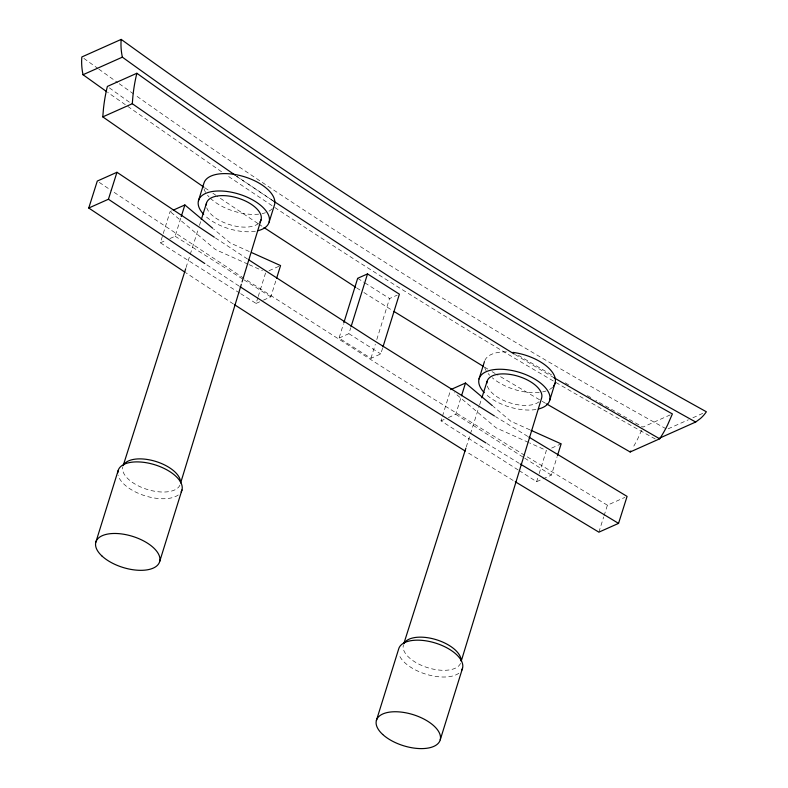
<?xml version="1.0" encoding="UTF-8"?>
<svg xmlns="http://www.w3.org/2000/svg" width="788" height="788" viewBox="0 0 788 788"><rect width="100%" height="100%" fill="white"/><g stroke="black" fill="none" stroke-linecap="round" stroke-linejoin="round"><path stroke-width="0.59" stroke-dasharray="3.94 2.96" d="M239.601 293.008L160.368 242.812L162.899 234.706M163.254 233.543L170.109 211.539L172.217 210.603M169.853 238.577L175.123 236.233L180.895 217.695M240.636 293.658L256.07 303.429L257.873 297.637M258.237 296.485L265.812 272.156M263.448 300.139L270.826 296.849L276.233 279.474M382.604 348.069L380.781 353.93L370.941 358.323L339.057 338.062L343.44 324.006M339.057 338.062L348.897 333.679L350.719 327.818M370.941 358.323L375.324 344.257M376.782 339.569L389.558 298.554L397.211 295.145M518.13 469.934L441.004 420.881L442.088 417.404M442.442 416.251L450.381 390.769M448.382 417.591L455.76 414.291L460.803 398.078M519.154 470.584L536.638 481.704L537.721 478.227M539.159 473.598L546.38 450.431L529.625 442.915M536.638 481.704L551.383 475.125L557.155 456.587M598.88 532.156L603.697 516.918M604.071 515.746L607.41 505.197L624.894 497.386M186.047 267.575L197.955 230.076M199.443 225.398L200.93 220.709M466.25 447.023L479.262 406.007M479.636 404.835L481.498 398.984M641.629 430.218L638.093 438.079A172.474 131.685 65.9 0 1 632.469 448.352M160.368 242.812L165.638 240.458M268.974 270.747L280.558 265.576M256.07 303.429L262.394 300.612M441.004 420.881L444.166 419.472M551.639 448.086L561.125 443.851M670.204 414.912L642.88 427.106L595.836 400.462M668.145 428.82L688.377 419.787M692.879 417.788L702.995 413.267M249.294 251.53L230.303 243.009L213.607 229.032M247.934 264.138L215.548 249.589L170.109 211.539M249.057 264.64L262.463 270.658M529.851 429.805L510.87 421.284L493.278 406.441M528.502 442.413L496.115 427.864L454.449 392.729M665.968 428.731C482.867 327.345 305.577 215.528 134.679 94.708M655.291 438.995C524.828 366.607 397.388 288.812 273.062 206.338M587.385 395.615L591.611 398.038M545.523 403.289L496.233 374.142M551.511 374.802L516.761 354.364M565.213 382.84L569.419 385.322M554.033 377.777L515.273 354.679M492.037 371.65L495.189 373.522M607.41 505.197L525.862 456.025M484.728 367.218L487.861 369.119M524.808 455.395L393.596 374.192L244.989 279.001M527.793 436.414L495.465 416.586M519.262 463.374L486.935 443.546M513.146 480.463L467.264 452.332M363.879 292.506L392.966 310.807M175.123 236.233L243.039 279.248M244.063 279.898L270.826 296.849M357.673 278.302L363.849 282.222M364.874 282.872L389.558 298.554M348.897 333.679L380.781 353.93M455.76 414.291L523.626 457.464M524.65 458.114L551.383 475.125M356.619 287.847L360.756 290.506M247.531 259.055L215.331 237.887M243.984 278.351L112.32 191.159M239 286.024L205.796 264.187M233.445 304.001L186.126 272.963M272.047 205.668L226.629 175.182M272.421 200.369L236.361 176M257.981 223.565L216.867 195.956M258.986 224.235L262 226.235M236.587 176.374L272.924 200.792M99.288 182.402L111.325 190.489M204.86 187.81L208.859 190.529M212.868 193.237L215.873 195.276M221.576 171.784L107.601 92.314M133.684 94.008L118.722 83.351M83.843 58.381L97.791 68.369M98.786 69.088L117.717 82.642M109.345 87.852L130.217 102.795M458.872 673.228A33.352 16.272 17.3 0 1 425.481 674.045A33.352 16.272 17.3 0 1 398.915 654.267M460.537 663.319A30.023 14.647 17.3 0 1 427.332 667.574A30.023 14.647 17.3 0 1 403.387 645.047M178.305 494.953A33.352 16.272 17.3 0 1 144.096 495.504A33.352 16.272 17.3 0 1 118.092 475.065M179.969 485.044A30.023 14.647 17.3 0 1 146.765 489.299A30.023 14.647 17.3 0 1 122.82 466.772M539.041 401.772A28.516 13.908 17.3 0 1 509.816 402.806A28.516 13.908 17.3 0 1 487.053 385.165M536.007 409.494A36.918 18.016 17.3 0 1 486.029 394.394M552.693 387.095A36.918 18.016 17.3 0 1 549.108 389.686M546.015 390.996A36.918 18.016 17.3 0 1 542.627 391.902M539.248 392.424A36.918 18.016 17.3 0 1 492.264 377.757M489.663 375.275A36.918 18.016 17.3 0 1 488.107 373.502M486.147 370.665A36.918 18.016 17.3 0 1 484.709 367.494M484.827 360.49A36.918 18.016 17.3 0 1 508.388 351.96M258.474 223.496A28.516 13.908 17.3 0 1 229.259 224.531A28.516 13.908 17.3 0 1 206.486 206.889M255.44 231.219A36.918 18.016 17.3 0 1 205.461 216.119M272.126 208.82A36.918 18.016 17.3 0 1 268.541 211.411M265.448 212.721A36.918 18.016 17.3 0 1 262.059 213.627M258.681 214.149A36.918 18.016 17.3 0 1 210.879 198.743M209.096 197A36.918 18.016 17.3 0 1 207.539 195.227M205.579 192.39A36.918 18.016 17.3 0 1 203.856 188.194"/><path stroke-width="1.18" d="M203.856 187.14L102.785 116.88L103.435 109.059A171.538 130.966 65.9 0 1 105.247 96.313A173.025 132.098 65.9 0 1 107.365 86.434L136.866 73.264C308.965 196.488 487.654 310.58 672.391 413.936L667.594 424.909A172.474 131.685 65.9 0 1 660.748 437.143L659.674 438.808L630.164 451.977L546.577 403.909M235.366 175.32L132.295 103.711L132.936 95.89A171.538 130.966 65.9 0 1 134.315 85.665A173.025 132.098 65.9 0 1 136.866 73.264M180.639 482.965L241.345 284.281M242.064 281.937L261.094 219.625M461.207 661.24L541.661 397.901A28.516 13.908 17.3 0 0 516.239 375.709A28.516 13.908 17.3 0 0 486.826 383.224M181.26 216.542L184.865 204.959L212.681 228.254M198.468 200.704L203.875 183.328A36.918 18.016 17.3 0 1 243.955 176.62A36.918 18.016 17.3 0 1 274.549 204.683L269.141 222.058M95.821 542.252L118.111 470.672M159.668 561.548L181.959 489.969M276.598 278.312L280.558 265.576L251.52 252.534M343.804 322.834L357.673 278.302L367.513 273.909L399.398 294.17L382.968 346.907M351.084 326.646L367.513 273.909M461.532 395.763L465.501 383.027L492.352 405.662M479.025 378.969L484.443 361.603M376.388 720.528L398.679 648.948A33.352 16.272 17.3 0 1 436.966 643.55A33.352 16.272 17.3 0 1 461.699 670.214M440.236 739.824L462.526 668.244M549.709 400.334L555.116 382.958M557.52 455.434L561.125 443.851L530.974 430.307M185.111 272.303L88.758 208.022L97.288 181.063L116.959 172.276L214.316 237.218M88.758 208.022L108.429 199.246L116.959 172.276M515.244 481.734L598.88 532.156L618.55 523.38L627.081 496.41L528.837 437.044M123.194 465.6L185.682 268.747M201.304 219.537L206.505 203.127M403.761 643.875L465.875 448.195M481.862 397.812L487.073 381.402M630.164 451.977L630.804 450.992M659.723 438.079L695.686 422.023L700.365 418.556A51.831 39.567 65.9 0 0 705.368 413.168L706.363 411.769C503.936 299.745 308.669 174.926 121.194 39.4L81.844 56.963A51.663 39.439 65.9 0 0 81.637 61.306A52.195 39.853 65.9 0 0 82.72 73.225L83.016 74.722L106.616 91.615M83.016 74.722L122.357 57.16C306.168 189.78 497.484 312.058 695.686 422.023M102.785 116.88L132.295 103.711M173.271 210.13L184.865 204.959M450.746 389.607L465.501 383.027M659.674 438.808L554.033 377.777M618.55 523.38L520.307 464.014M514.229 354.048L393.389 279.336L273.426 201.038M483.674 366.587L394 311.467M494.421 415.936L370.715 338.515L248.535 259.715M485.891 442.905L362.184 365.484L240.005 286.684M465.176 451.041L342.514 374.261L234.45 304.661M355.575 287.177L264.01 227.574M204.781 263.527L108.429 199.246M122.357 57.16L122.061 55.662A52.195 39.853 65.9 0 1 120.978 43.734A51.663 39.439 65.9 0 1 121.194 39.4M404.136 643.274A30.023 14.647 17.3 0 1 435.971 639.6A30.023 14.647 17.3 0 1 461.108 660.492M117.826 472.81A33.352 16.272 17.3 0 1 154.32 464.615A33.352 16.272 17.3 0 1 181.132 491.939M123.568 465.009A30.023 14.647 17.3 0 1 155.403 461.325A30.023 14.647 17.3 0 1 180.541 482.217M484.256 392.651A36.918 18.016 17.3 0 1 493.564 369.68A36.918 18.016 17.3 0 1 542.075 384.337A36.918 18.016 17.3 0 1 538.391 409.011M512.919 352.384A36.918 18.016 17.3 0 1 553.511 386.15M206.259 204.949A28.516 13.908 17.3 0 1 238.36 198.221A28.516 13.908 17.3 0 1 259.853 222.088M203.688 214.375A36.918 18.016 17.3 0 1 212.996 191.405A36.918 18.016 17.3 0 1 261.508 206.062A36.918 18.016 17.3 0 1 257.824 230.736M382.702 734.465A33.352 16.272 17.3 0 0 438.039 743.557A33.352 16.272 17.3 0 0 404.185 712.51A33.352 16.272 17.3 0 0 382.702 734.465M102.145 556.19A33.352 16.272 17.3 0 0 157.472 565.282A33.352 16.272 17.3 0 0 123.617 534.234A33.352 16.272 17.3 0 0 102.145 556.19"/></g></svg>
